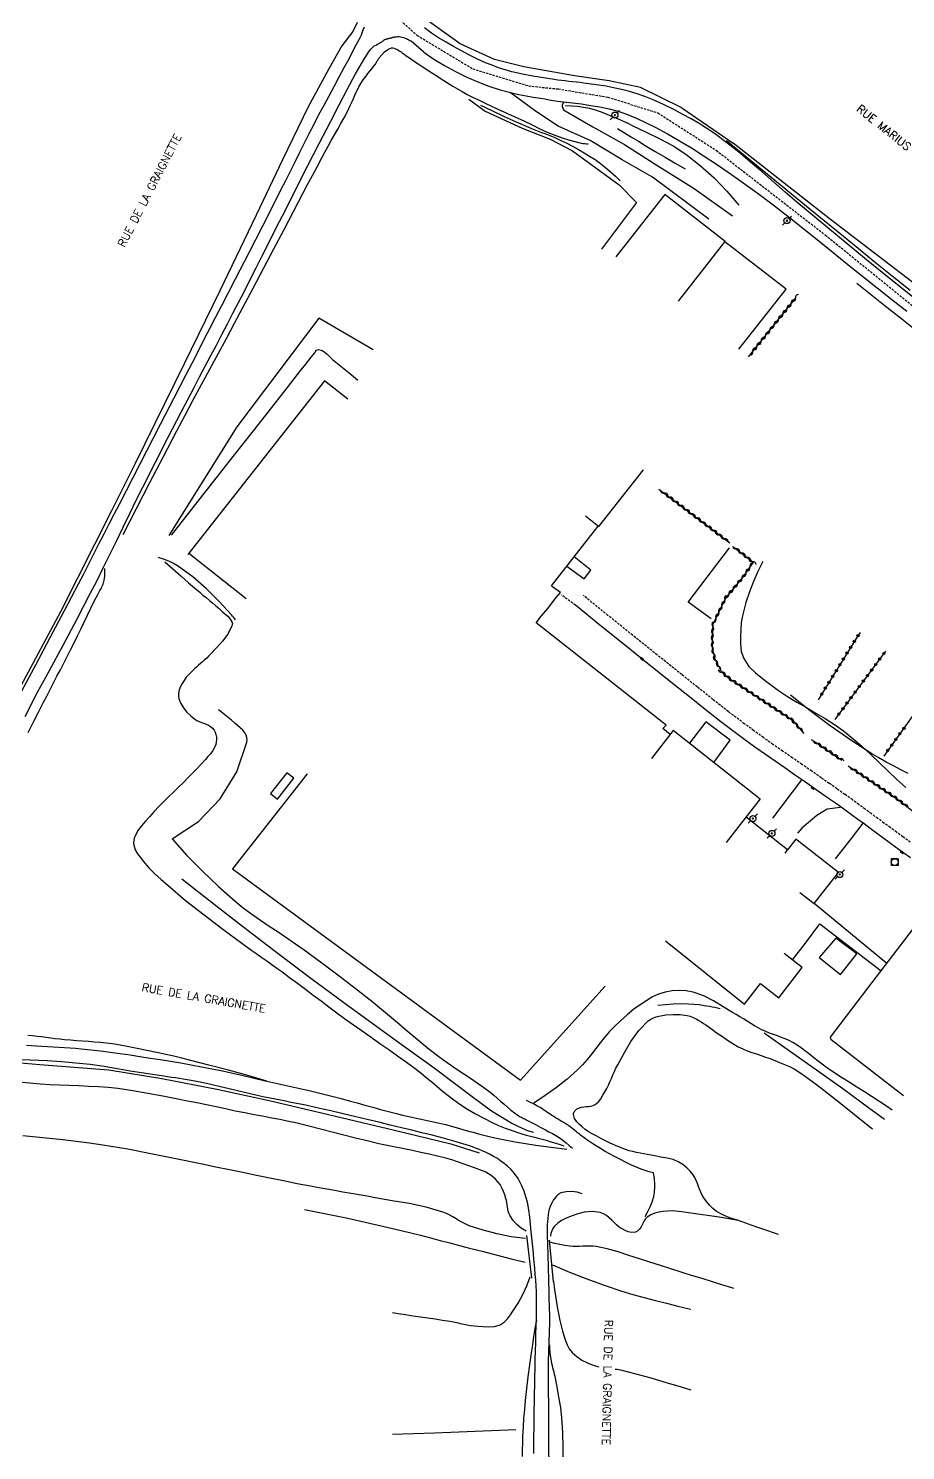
# Model space of a CAD drawing. Header units: millimetres. Extents: x 149000 to 150004, y 153000 to 154002.
# Drawn here: x 149239.7 to 149431.6, y 153263.7 to 153574.7 of the extents above; entities that cross this region are included whole.
import ezdxf

# ---------------------------------------------------------------- set-up
doc = ezdxf.new("R2010")
doc.units = ezdxf.units.MM
doc.linetypes.add('DASHED', pattern=[0.75, 0.5, -0.25])
doc.layers.get('0').update_dxf_attribs({"linetype": 'CONTINUOUS'})
for name, color, linetype in [('W0001', 6, 'DASHED'), ('W0006', 2, 'CONTINUOUS'), ('W0008', 7, 'CONTINUOUS'), ('W0017', 7, 'CONTINUOUS'), ('W0071', 7, 'CONTINUOUS'), ('W0101', 7, 'CONTINUOUS'), ('W0104', 1, 'CONTINUOUS'), ('W0112', 1, 'DASHED'), ('W0120', 7, 'CONTINUOUS'), ('W0211', 2, 'CONTINUOUS'), ('W0214', 2, 'CONTINUOUS'), ('W0300', 7, 'CONTINUOUS'), ('W0310', 3, 'CONTINUOUS'), ('W0323', 7, 'CONTINUOUS'), ('W0330', 7, 'CONTINUOUS'), ('W0401', 7, 'CONTINUOUS'), ('W0420', 7, 'CONTINUOUS'), ('W0473', 7, 'CONTINUOUS'), ('W0989', 7, 'CONTINUOUS')]:
    doc.layers.add(name, color=color, linetype=linetype)
doc.styles.get("Standard").update_dxf_attribs({"font": 'romans.shx', "width": 0.85})

# ---------------------------------------------------------------- blocks, each defined once
blk = doc.blocks.new('T473')
for p, q in [((-0.166667, 0.166667), (0.166667, -0.166667)), ((-0.166667, -0.166667), (0.166667, 0.166667)), ((0.500001, 0.500001), (1.000002, 1.000002)), ((-1.000002, -1.000002), (-0.500001, -0.500001))]:
    blk.add_line(p, q)
blk.add_ellipse((0, 0), major_axis=(0.471405, 0.471405), ratio=1, start_param=5.4977871438, end_param=11.780972451)
blk = doc.blocks.new('T401')
for p, q in [((-0.3, 0.3), (0, 0.3)), ((-0.3, -0.25), (-0.3, 0.3)), ((-0.3, 0.15), (0, 0.15)), ((-0.3, 0), (0, 0)), ((0, 0.3), (0, -0.25)), ((-0.3, -0.15), (0, -0.15)), ((-0.3, -0.25), (-0.3, -0.3)), ((-0.3, -0.3), (0, -0.3)), ((0, -0.3), (0, -0.25))]:
    blk.add_line(p, q)
blk = doc.blocks.new('T420')
for p, q in [((0.75, 0.75), (-0.75, 0.75)), ((-0.75, 0.75), (-0.75, -0.75)), ((0.75, 0.75), (0.75, -0.75)), ((0.75, -0.75), (-0.75, -0.75))]:
    blk.add_line(p, q)
blk.add_ellipse((0, 0), major_axis=(-0.53, 0.53), ratio=1, start_param=3.926991, end_param=10.210176)
blk = doc.blocks.new('t310o')
at = {"color": 0, "linetype": 'Continuous'}
for centre, start, end in [((-0.5, 0.38), 216.8699, 323.1304), ((0.5, -0.37), 36.8699, 143.1303)]:
    blk.add_arc(centre, 0.625, start, end, dxfattribs=at)
blk = doc.blocks.new('t323o')
at = {"color": 0, "linetype": 'Continuous'}
for radius in [0.25, 0.15]:
    blk.add_circle((0, 0), radius, dxfattribs=at)

msp = doc.modelspace()

# ---------------------------------------------------------------- linework, layer by layer
at = {"layer": 'W0001'}
for points in [[(149316.12, 153580.92), (149324.74, 153573.18), (149336.9, 153565.87), (149349.11, 153562.12), (149355.61, 153561.47), (149366.43, 153559.68), (149377.38, 153556.23), (149390.15, 153548.05), (149414, 153529.54), (149437.98, 153510.11)], [(149432.61, 153396.73), (149430.98, 153397.9), (149429.6, 153398.9), (149428.22, 153399.91), (149426.85, 153400.92), (149425.48, 153401.94), (149424.11, 153402.95), (149422.73, 153403.97), (149421.35, 153404.98), (149419.97, 153405.98), (149418.27, 153407.19), (149416.56, 153408.4), (149414.85, 153409.6), (149413.13, 153410.8), (149411.03, 153412.28), (149408.91, 153413.74), (149406.79, 153415.2), (149404.68, 153416.67), (149402.56, 153418.13), (149400.46, 153419.62), (149398.37, 153421.12), (149396.29, 153422.64), (149392.83, 153425.27), (149389.41, 153427.96), (149386.01, 153430.68), (149382.62, 153433.39), (149377.22, 153437.69), (149371.84, 153442.01), (149366.47, 153446.34), (149361.12, 153450.69)]]:
    msp.add_lwpolyline(points, dxfattribs=at)
at = {"layer": 'W0006'}
msp.add_lwpolyline([(149389.08, 153445.56), (149383.99, 153449.23), (149393.04, 153461.08)], dxfattribs=at)
at = {"layer": 'W0008'}
for points in [[(149435.88, 153513.8), (149429.45, 153518.94), (149423.06, 153524.13), (149416.69, 153529.35), (149410.33, 153534.58), (149407.77, 153536.73), (149405.24, 153538.91), (149402.72, 153541.11), (149400.2, 153543.31), (149397.66, 153545.49), (149395.09, 153547.62), (149392.46, 153549.7), (149389.77, 153551.7), (149388.1, 153552.84), (149386.39, 153553.91), (149384.64, 153554.93), (149382.88, 153555.9), (149380.85, 153556.97), (149378.79, 153557.99), (149376.7, 153558.94), (149374.57, 153559.79), (149372.89, 153560.38), (149371.18, 153560.89), (149369.45, 153561.34), (149367.71, 153561.74), (149366.09, 153562.05), (149364.45, 153562.3), (149362.81, 153562.53), (149361.17, 153562.74), (149360.37, 153562.85), (149359.56, 153562.94), (149358.75, 153563.03), (149357.94, 153563.12), (149357.13, 153563.21), (149356.33, 153563.3), (149355.52, 153563.4), (149354.72, 153563.52), (149352.39, 153563.87), (149350.07, 153564.24), (149347.75, 153564.68), (149345.46, 153565.22), (149344, 153565.64), (149342.55, 153566.11), (149341.12, 153566.64), (149339.71, 153567.21), (149337.92, 153568.01), (149336.16, 153568.87), (149334.43, 153569.78), (149332.72, 153570.72), (149331.07, 153571.67), (149329.44, 153572.64), (149327.85, 153573.68), (149326.31, 153574.8)], [(149326.17, 153569.53), (149323.4, 153571.95)], [(149326.17, 153569.53), (149328.42, 153567.99), (149330.74, 153566.57), (149333.13, 153565.26), (149335.57, 153564.06), (149337.98, 153563.03), (149340.43, 153562.11), (149342.92, 153561.31), (149345.44, 153560.59), (149346.99, 153560.23), (149348.56, 153559.95), (149350.14, 153559.7), (149351.71, 153559.45), (149352.65, 153559.28), (149353.58, 153559.12), (149354.52, 153558.97), (149355.46, 153558.83), (149356.11, 153558.74), (149356.76, 153558.66), (149357.41, 153558.59), (149358.06, 153558.52), (149358.72, 153558.45), (149359.37, 153558.37), (149360.02, 153558.29), (149360.67, 153558.19), (149362.68, 153557.87), (149364.7, 153557.53), (149366.7, 153557.11), (149368.68, 153556.58), (149370.78, 153555.85), (149372.83, 153555.01), (149374.84, 153554.08), (149376.83, 153553.1), (149379.51, 153551.67), (149382.13, 153550.15), (149384.72, 153548.56), (149387.28, 153546.93), (149390.42, 153544.87), (149393.53, 153542.75), (149396.59, 153540.57), (149399.63, 153538.36), (149402.9, 153535.89), (149406.15, 153533.37), (149409.37, 153530.83), (149412.57, 153528.26), (149415.75, 153525.68), (149418.94, 153523.1), (149422.14, 153520.53), (149425.35, 153517.98), (149428.59, 153515.43), (149431.84, 153512.9)], [(149432.63, 153393.33), (149430.99, 153394.49), (149429.36, 153395.65), (149427.98, 153396.66), (149426.61, 153397.67), (149425.23, 153398.68), (149423.86, 153399.7), (149422.49, 153400.71), (149421.12, 153401.72), (149419.74, 153402.73), (149418.36, 153403.73), (149416.66, 153404.94), (149414.96, 153406.15), (149413.25, 153407.34), (149411.54, 153408.54), (149409.43, 153410.02), (149407.3, 153411.49), (149405.18, 153412.96), (149403.05, 153414.43), (149400.93, 153415.9), (149398.82, 153417.39), (149396.72, 153418.89), (149394.64, 153420.42), (149391.16, 153423.07), (149387.72, 153425.77), (149384.31, 153428.5), (149380.89, 153431.23), (149375.5, 153435.54), (149370.11, 153439.86), (149364.73, 153444.19), (149359.37, 153448.55)]]:
    msp.add_lwpolyline(points, dxfattribs=at)
at = {"layer": 'W0017'}
for points in [[(149388.56, 153532.97), (149376.22, 153542.18), (149369.58, 153545.99), (149362.61, 153550.17), (149355.6, 153553.34), (149350.62, 153556.6), (149345.11, 153560.66)], [(149356.8, 153558.64), (149356.43, 153558.01), (149356.42, 153557.62), (149356.75, 153556.92), (149358, 153556.15), (149363.18, 153553.15), (149370.06, 153549.33), (149376.55, 153545.18), (149385.33, 153539.7), (149393.68, 153533.73)], [(149402.51, 153401.99), (149408.89, 153410.4)], [(149417.28, 153404.31), (149414.4, 153403.95), (149412.16, 153402.55), (149408.9, 153399.83), (149407.91, 153398.68)], [(149416.22, 153393.1), (149419.77, 153397.55), (149422.27, 153400.89)]]:
    msp.add_lwpolyline(points, dxfattribs=at)
at = {"layer": 'W0071'}
for points in [[(149313.12, 153575.01), (149312.89, 153574.3), (149312.46, 153573.24), (149311.96, 153572.22), (149311.43, 153571.22), (149310.9, 153570.22), (149309.83, 153568.15), (149308.73, 153566.08), (149307.63, 153564.02), (149306.51, 153561.96), (149305.4, 153559.91), (149304.29, 153557.85), (149303.19, 153555.79), (149302.1, 153553.72), (149301.05, 153551.67), (149300.01, 153549.61), (149298.98, 153547.55), (149297.96, 153545.49), (149296.94, 153543.42), (149295.91, 153541.36), (149294.88, 153539.3), (149293.85, 153537.24), (149290.89, 153531.44), (149287.91, 153525.64), (149284.93, 153519.85), (149281.94, 153514.06), (149280.64, 153511.54), (149279.34, 153509.01), (149278.03, 153506.49), (149276.73, 153503.96), (149275.42, 153501.44), (149274.12, 153498.91), (149272.82, 153496.39), (149271.51, 153493.86), (149268.51, 153488.05), (149265.52, 153482.23), (149262.52, 153476.42), (149259.53, 153470.6), (149258.41, 153468.42), (149257.3, 153466.25), (149256.19, 153464.07), (149255.07, 153461.89), (149253.96, 153459.71), (149252.84, 153457.54), (149251.72, 153455.36), (149250.59, 153453.19), (149247.52, 153447.32), (149244.42, 153441.46), (149241.31, 153435.61), (149238.17, 153429.77)], [(149241.25, 153428.71), (149244.31, 153434.27), (149247.33, 153439.85), (149250.31, 153445.46), (149253.23, 153451.09), (149254.71, 153453.99), (149256.16, 153456.9), (149257.59, 153459.82), (149259.01, 153462.74), (149260.43, 153465.66), (149261.86, 153468.59), (149263.29, 153471.5), (149264.74, 153474.41), (149267.51, 153479.87), (149270.31, 153485.31), (149273.13, 153490.75), (149275.95, 153496.19), (149277.16, 153498.51), (149278.37, 153500.82), (149279.59, 153503.14), (149280.81, 153505.45), (149282.02, 153507.77), (149283.24, 153510.09), (149284.45, 153512.41), (149285.65, 153514.73), (149286.94, 153517.26), (149288.23, 153519.79), (149289.52, 153522.32), (149290.79, 153524.86), (149292.07, 153527.39), (149293.35, 153529.93), (149294.63, 153532.46), (149295.92, 153534.99), (149298.38, 153539.86), (149300.85, 153544.72), (149303.33, 153549.57), (149305.85, 153554.41), (149307.63, 153557.87), (149309.4, 153561.34), (149311.25, 153564.78), (149313.25, 153568.13), (149313.68, 153568.82), (149314.12, 153569.5), (149314.62, 153570.16), (149315.19, 153570.75), (149315.36, 153570.88), (149315.55, 153570.98), (149315.74, 153571.07), (149315.93, 153571.17), (149316.03, 153571.22), (149316.14, 153571.28), (149316.24, 153571.34), (149316.34, 153571.39), (149316.45, 153571.45), (149316.55, 153571.5), (149316.65, 153571.56), (149316.75, 153571.62), (149316.89, 153571.71), (149317.02, 153571.8), (149317.15, 153571.89), (149317.28, 153571.99), (149317.42, 153572.09), (149317.55, 153572.18), (149317.69, 153572.26), (149317.84, 153572.33), (149317.96, 153572.38), (149318.09, 153572.42), (149318.22, 153572.46), (149318.35, 153572.49), (149318.48, 153572.51), (149318.61, 153572.54), (149318.74, 153572.57), (149318.86, 153572.6), (149318.98, 153572.63), (149319.1, 153572.66), (149319.21, 153572.7), (149319.33, 153572.74), (149319.44, 153572.77), (149319.56, 153572.8), (149319.68, 153572.83), (149319.8, 153572.85), (149320.12, 153572.89), (149320.45, 153572.91), (149320.77, 153572.91), (149321.1, 153572.88), (149321.43, 153572.81), (149321.76, 153572.72), (149322.08, 153572.61), (149322.39, 153572.48), (149322.65, 153572.37), (149322.91, 153572.24), (149323.16, 153572.1), (149323.4, 153571.95)], [(149241.25, 153428.71), (149238.89, 153424.15)], [(149271.18, 153397.43), (149274.39, 153393.83), (149277.76, 153390.36), (149281.26, 153387.03), (149284.9, 153383.85), (149286.71, 153382.4), (149288.57, 153381.02), (149290.47, 153379.68), (149292.39, 153378.39), (149294.32, 153377.11), (149296.24, 153375.83), (149298.16, 153374.53), (149300.04, 153373.18), (149303.86, 153370.35), (149307.67, 153367.48), (149311.44, 153364.58), (149315.18, 153361.64), (149316.95, 153360.22), (149318.69, 153358.77), (149320.41, 153357.31), (149322.14, 153355.84), (149323.86, 153354.37), (149325.6, 153352.92), (149327.36, 153351.5), (149329.15, 153350.11), (149330.57, 153349.06), (149332.01, 153348.04), (149333.47, 153347.05), (149334.94, 153346.07), (149336.41, 153345.09), (149337.87, 153344.1), (149339.31, 153343.08), (149340.73, 153342.03), (149341.51, 153341.41), (149342.26, 153340.77), (149343, 153340.12), (149343.74, 153339.46), (149344.48, 153338.8), (149345.24, 153338.16), (149346.03, 153337.55), (149346.84, 153336.98), (149347.07, 153336.83), (149347.3, 153336.7), (149347.54, 153336.57), (149347.79, 153336.45), (149348.03, 153336.33), (149348.27, 153336.21), (149348.52, 153336.09), (149348.76, 153335.97), (149349.77, 153335.43), (149350.79, 153334.89), (149351.8, 153334.35), (149352.81, 153333.8), (149353.57, 153333.39), (149354.34, 153332.99), (149355.09, 153332.57), (149355.83, 153332.11), (149356.58, 153331.57), (149357.31, 153331.01), (149358.02, 153330.42), (149358.7, 153329.79)], [(149239.25, 153352.31), (149241.44, 153352.17), (149242.67, 153352.09), (149243.9, 153352.02), (149245.13, 153351.96), (149246.35, 153351.9), (149247.58, 153351.83), (149248.81, 153351.75), (149250.03, 153351.67), (149251.26, 153351.56), (149253.38, 153351.34), (149255.5, 153351.09), (149257.62, 153350.81), (149259.74, 153350.52), (149261.93, 153350.2), (149264.11, 153349.87), (149266.3, 153349.53), (149268.49, 153349.17), (149270.77, 153348.81), (149273.04, 153348.44), (149275.32, 153348.05), (149277.59, 153347.63), (149282.15, 153346.69), (149286.69, 153345.68), (149291.22, 153344.64), (149295.76, 153343.6), (149298.42, 153343), (149301.08, 153342.39), (149303.74, 153341.76), (149306.39, 153341.11), (149308.13, 153340.66), (149309.85, 153340.2), (149311.58, 153339.72), (149313.3, 153339.23), (149315.03, 153338.75), (149316.75, 153338.27), (149318.48, 153337.81), (149320.22, 153337.37), (149321.56, 153337.05), (149322.9, 153336.75), (149324.25, 153336.46), (149325.59, 153336.18), (149326.94, 153335.89), (149328.29, 153335.6), (149329.63, 153335.3), (149330.97, 153334.97), (149331.73, 153334.78), (149332.48, 153334.57), (149333.24, 153334.36), (149333.99, 153334.14), (149334.74, 153333.92), (149335.49, 153333.7), (149336.24, 153333.49), (149337, 153333.28), (149338.17, 153332.96), (149339.35, 153332.64), (149340.52, 153332.34), (149341.71, 153332.06), (149343.94, 153331.6), (149346.18, 153331.19), (149348.42, 153330.82), (149350.67, 153330.47), (149352.36, 153330.23), (149354.05, 153330), (149355.74, 153329.8), (149357.44, 153329.62)], [(149350.27, 153263.02), (149350.28, 153264.91), (149350.29, 153266.8), (149350.31, 153268.68), (149350.33, 153270.55), (149350.36, 153272.41), (149350.39, 153274.28), (149350.43, 153276.14), (149350.47, 153278.01), (149350.51, 153279.87), (149350.55, 153281.73), (149350.58, 153283.6), (149350.62, 153285.44), (149350.67, 153287.29), (149350.73, 153289.13), (149350.78, 153290.98), (149350.83, 153292.82), (149350.85, 153294.67), (149350.86, 153296.51), (149350.83, 153298.36), (149350.77, 153299.67), (149350.69, 153300.98), (149350.58, 153302.29), (149350.47, 153303.6), (149350.29, 153305.58), (149350.09, 153307.55), (149349.88, 153309.53), (149349.65, 153311.5), (149349.5, 153313.12), (149349.36, 153314.74), (149349.16, 153316.36), (149348.85, 153317.97), (149348.51, 153319.2), (149348.11, 153320.41), (149347.63, 153321.59), (149347.06, 153322.73), (149346.66, 153323.41), (149346.21, 153324.05), (149345.73, 153324.66), (149345.2, 153325.23), (149344.53, 153325.87), (149343.8, 153326.46), (149343.05, 153327), (149342.28, 153327.52), (149341.44, 153328.02), (149340.57, 153328.49), (149339.69, 153328.92), (149338.8, 153329.32), (149338.16, 153329.59), (149337.52, 153329.84), (149336.87, 153330.07), (149336.22, 153330.29), (149334.73, 153330.76), (149333.24, 153331.21), (149331.74, 153331.63), (149330.24, 153332.05), (149328.02, 153332.63), (149325.79, 153333.18), (149323.55, 153333.72), (149321.32, 153334.26), (149318.82, 153334.87), (149316.32, 153335.48), (149313.82, 153336.08), (149311.31, 153336.68), (149308.58, 153337.32), (149305.84, 153337.96), (149303.09, 153338.59), (149300.35, 153339.2), (149299.18, 153339.44), (149298.01, 153339.67), (149296.84, 153339.9), (149295.67, 153340.13), (149294.5, 153340.35), (149293.33, 153340.58), (149292.16, 153340.82), (149291, 153341.06), (149289.14, 153341.47), (149287.28, 153341.91), (149285.43, 153342.36), (149283.58, 153342.81), (149281.73, 153343.26), (149279.87, 153343.69), (149278.01, 153344.1), (149276.14, 153344.48), (149275.29, 153344.63), (149274.44, 153344.78), (149273.58, 153344.91), (149272.72, 153345.04), (149271.87, 153345.16), (149271.01, 153345.28), (149270.15, 153345.4), (149269.3, 153345.53), (149266.85, 153345.91), (149264.41, 153346.28), (149261.97, 153346.66), (149259.53, 153347.07), (149259.12, 153347.14), (149258.72, 153347.22), (149258.32, 153347.31), (149257.92, 153347.39), (149257.51, 153347.47), (149257.11, 153347.55), (149256.71, 153347.63), (149256.3, 153347.69), (149253.18, 153348.09), (149250.05, 153348.41), (149246.92, 153348.67), (149243.78, 153348.9), (149241.95, 153349.01), (149240.12, 153349.09), (149238.29, 153349.15)], [(149376.4, 153324.42), (149375.5, 153324.66), (149374.61, 153324.93), (149373.73, 153325.23), (149372.86, 153325.57), (149371.63, 153326.1), (149370.42, 153326.69), (149369.24, 153327.31), (149368.05, 153327.94), (149366.97, 153328.52), (149365.88, 153329.12), (149364.81, 153329.74), (149363.76, 153330.39), (149362.92, 153330.94), (149362.1, 153331.51), (149361.28, 153332.09), (149360.48, 153332.68), (149360.15, 153332.93), (149359.83, 153333.18), (149359.52, 153333.44), (149359.2, 153333.69), (149358.89, 153333.95), (149358.57, 153334.2), (149358.24, 153334.45), (149357.91, 153334.68), (149357.51, 153334.96), (149357.1, 153335.22), (149356.68, 153335.47), (149356.27, 153335.72), (149355.85, 153335.97), (149355.43, 153336.22), (149355.01, 153336.47), (149354.6, 153336.73), (149354.23, 153336.97), (149353.86, 153337.22), (149353.49, 153337.47), (149353.12, 153337.72), (149352.75, 153337.97), (149352.38, 153338.22), (149352, 153338.46), (149351.62, 153338.69), (149350.89, 153339.1), (149350.15, 153339.5), (149349.39, 153339.88), (149348.63, 153340.24)], [(149360.85, 153319.82), (149359.71, 153320.16), (149358.54, 153320.31), (149357.36, 153320.26), (149356.2, 153320.01), (149355.9, 153319.89), (149355.64, 153319.71), (149355.41, 153319.5), (149355.19, 153319.29), (149354.86, 153318.9), (149354.56, 153318.48), (149354.31, 153318.04), (149354.08, 153317.59), (149353.84, 153317.03), (149353.64, 153316.45), (149353.48, 153315.85), (149353.37, 153315.25), (149353.17, 153313.05), (149353.18, 153310.84), (149353.27, 153308.64), (149353.33, 153306.45), (149353.35, 153305.53), (149353.37, 153304.61), (149353.39, 153303.7), (149353.42, 153302.78), (149353.45, 153301.86), (149353.48, 153300.95), (149353.5, 153300.03), (149353.53, 153299.11), (149353.57, 153297.12), (149353.62, 153295.12), (149353.65, 153293.13), (149353.65, 153291.14), (149353.64, 153290.08), (149353.61, 153289.03), (149353.57, 153287.97), (149353.52, 153286.92), (149353.47, 153285.86), (149353.43, 153284.81), (149353.4, 153283.76), (149353.38, 153282.7), (149353.37, 153281.33), (149353.37, 153279.95), (149353.37, 153278.58), (149353.39, 153277.2), (149353.41, 153275.83), (149353.43, 153274.46), (149353.44, 153273.08), (149353.45, 153271.71), (149353.47, 153269.09), (149353.49, 153266.48), (149353.5, 153263.86), (149353.51, 153261.25)]]:
    msp.add_lwpolyline(points, dxfattribs=at)
at = {"layer": 'W0101'}
for points in [[(149423.31, 153364.79), (149433.3, 153377.87)], [(149431.15, 153341.27), (149415.26, 153353.53), (149415.16, 153354.11), (149423.31, 153364.79)]]:
    msp.add_lwpolyline(points, dxfattribs=at)
at = {"layer": 'W0104'}
for points in [[(149381.87, 153515.04), (149392.11, 153528.09), (149378.91, 153538.37), (149368.23, 153524.76)], [(149395.08, 153504.54), (149405.45, 153517.69), (149392.06, 153528.02), (149392.06, 153528.02)], [(149309.59, 153493.61), (149304.48, 153497.63), (149274.6, 153459.64)], [(149361.54, 153468.11), (149364.51, 153465.75), (149374.28, 153478.15)], [(149380.08, 153420.32), (149378.47, 153421.57), (149379.18, 153422.33), (149350.74, 153444.69), (149351.5, 153445.64), (149351.51, 153445.72), (149353.34, 153447.82), (149355.12, 153450.25), (149356.11, 153451.31), (149354.36, 153452.6), (149354.33, 153452.61), (149354.09, 153452.8), (149362.76, 153463.79), (149364.34, 153465.88)], [(149364.51, 153465.75), (149364.51, 153465.75)], [(149287.3, 153449.92), (149274.8, 153459.86)], [(149357.5, 153457.12), (149361.29, 153454.36), (149362.73, 153456.24), (149359.1, 153459.15)], [(149389.64, 153414.16), (149393.23, 153419.02), (149387.87, 153423.07), (149384.28, 153418.4)], [(149399.74, 153406.17), (149380.76, 153421.19), (149376, 153415.07)], [(149300.65, 153411.65), (149284.36, 153390.87), (149347.32, 153344.7)], [(149399.77, 153406.22), (149392.32, 153396.69)], [(149405.21, 153394.3), (149405.78, 153395.03), (149396.7, 153402.24)], [(149408.47, 153385.75), (149411.61, 153383.29), (149416.9, 153390.08), (149407.56, 153397.37), (149405.78, 153395.03)], [(149427.45, 153370.2), (149411.61, 153383.29)], [(149409.66, 153374.68), (149412.85, 153378.89), (149426.22, 153368.6)], [(149379.05, 153375.14), (149396.33, 153361.34), (149399.83, 153365.82)], [(149418.01, 153368.62), (149420.89, 153372.3), (149416.33, 153375.77), (149413.2, 153372.11)], [(149399.83, 153365.82), (149403.83, 153362.69), (149408.97, 153369.32), (149404.98, 153372.42)], [(149406.85, 153370.97), (149409.66, 153374.68)], [(149413.2, 153372.11), (149412.68, 153371.5)], [(149412.68, 153371.5), (149417.35, 153367.77), (149418.01, 153368.62)], [(149347.32, 153344.7), (149365.85, 153365.27)]]:
    msp.add_lwpolyline(points, dxfattribs=at)
msp.add_lwpolyline([(149294.21, 153406.16), (149297.77, 153410.71), (149296.21, 153411.92), (149292.66, 153407.37)], close=True, dxfattribs=at)
at = {"layer": 'W0112'}
msp.add_lwpolyline([(149359.37, 153448.55), (149356.97, 153450.29), (149356.37, 153450.82)], dxfattribs=at)
at = {"layer": 'W0120'}
for points in [[(149348.66, 153310.7), (149349.78, 153301.35)], [(149354.54, 153300.59), (149353.7, 153309.71)]]:
    msp.add_lwpolyline(points, dxfattribs=at)
at = {"layer": 'W0211'}
for points in [[(149311.62, 153575.97), (149310.7, 153574.05), (149308.25, 153570.92), (149305.43, 153565.9), (149300.79, 153557.43), (149295.29, 153545.97), (149289.49, 153533.88), (149281.6, 153517.32), (149273.8, 153501.35), (149263.07, 153479.52), (149257.86, 153469.2)], [(149260.4, 153464.06), (149263.32, 153469.74), (149266.26, 153475.41), (149269.22, 153481.07), (149272.19, 153486.72), (149273.97, 153490.1), (149275.77, 153493.47), (149277.57, 153496.83), (149279.38, 153500.19), (149281.19, 153503.56), (149283, 153506.92), (149284.8, 153510.28), (149286.6, 153513.65), (149288.87, 153517.92), (149291.14, 153522.19), (149293.41, 153526.47), (149295.67, 153530.74), (149296.7, 153532.7), (149297.72, 153534.66), (149298.74, 153536.63), (149299.76, 153538.59), (149300.78, 153540.55), (149301.81, 153542.51), (149302.84, 153544.47), (149303.89, 153546.42), (149304.57, 153547.67), (149305.26, 153548.92), (149305.96, 153550.16), (149306.67, 153551.4), (149307.37, 153552.64), (149308.06, 153553.88), (149308.74, 153555.14), (149309.41, 153556.4), (149309.79, 153557.18), (149310.16, 153557.97), (149310.51, 153558.76), (149310.86, 153559.56), (149311.21, 153560.35), (149311.58, 153561.14), (149311.98, 153561.91), (149312.42, 153562.67), (149312.78, 153563.23), (149313.16, 153563.77), (149313.57, 153564.3), (149313.98, 153564.82), (149314.4, 153565.34), (149314.81, 153565.85), (149315.21, 153566.38), (149315.6, 153566.92), (149315.71, 153567.09), (149315.81, 153567.26), (149315.9, 153567.44), (149316, 153567.61), (149316.1, 153567.79), (149316.2, 153567.96), (149316.32, 153568.13), (149316.44, 153568.28), (149316.98, 153568.92), (149317.57, 153569.57), (149318.29, 153570.13), (149319.14, 153570.47), (149319.45, 153570.47), (149319.74, 153570.39), (149320.01, 153570.27), (149320.26, 153570.14), (149320.51, 153570.02), (149320.75, 153569.87), (149320.98, 153569.72), (149321.21, 153569.55), (149321.44, 153569.38), (149321.66, 153569.21), (149321.88, 153569.05), (149322.11, 153568.89), (149323.25, 153568.12), (149324.39, 153567.35), (149325.53, 153566.58), (149326.68, 153565.83), (149328.64, 153564.56), (149330.59, 153563.3), (149332.56, 153562.07), (149334.57, 153560.89), (149335.7, 153560.28), (149336.85, 153559.69), (149338.01, 153559.13), (149339.16, 153558.57), (149341.41, 153557.5), (149343.67, 153556.47), (149345.93, 153555.44), (149348.2, 153554.4), (149349.89, 153553.6), (149351.59, 153552.77), (149353.3, 153551.98), (149355.04, 153551.27), (149356.42, 153550.78), (149357.81, 153550.33), (149359.21, 153549.94), (149360.64, 153549.62), (149361.01, 153549.56), (149361.38, 153549.52), (149361.75, 153549.49), (149362.13, 153549.48)], [(149357.19, 153557.83), (149358.51, 153557.8), (149359.82, 153557.69), (149361.12, 153557.51), (149362.41, 153557.25), (149363.69, 153556.9), (149364.95, 153556.46), (149366.19, 153555.96), (149367.41, 153555.46), (149368.55, 153554.99), (149369.67, 153554.49), (149370.79, 153553.96), (149371.9, 153553.43), (149374.85, 153552.01), (149377.81, 153550.59), (149380.72, 153549.04), (149383.49, 153547.24), (149386.67, 153544.75), (149389.67, 153542.04), (149392.48, 153539.14), (149395.07, 153536.04)], [(149392.43, 153550.19), (149398.5, 153545.18), (149404.59, 153540.18), (149410.69, 153535.19), (149416.79, 153530.22), (149420.73, 153527.02), (149424.66, 153523.82), (149428.61, 153520.63), (149432.59, 153517.49)], [(149420.9, 153519.01), (149424.17, 153516.38), (149427.45, 153513.76), (149430.75, 153511.16), (149434.06, 153508.58), (149436.17, 153506.94), (149438.29, 153505.3), (149440.43, 153503.69), (149442.58, 153502.11), (149444.37, 153500.84), (149446.16, 153499.6), (149447.98, 153498.39), (149449.81, 153497.19)], [(149270.98, 153463.91), (149277.33, 153471.97), (149283.68, 153480.04), (149290.02, 153488.1), (149296.36, 153496.17), (149297.11, 153497.12), (149297.85, 153498.08), (149298.58, 153499.03), (149299.32, 153499.99), (149300.07, 153500.94), (149300.81, 153501.89), (149301.57, 153502.84), (149302.33, 153503.77), (149302.44, 153503.94), (149302.56, 153504.14), (149302.71, 153504.32), (149302.9, 153504.44), (149303.19, 153504.48), (149303.48, 153504.44), (149303.74, 153504.34), (149303.98, 153504.23), (149304.35, 153504.02), (149304.7, 153503.77), (149305.03, 153503.49), (149305.33, 153503.19), (149305.63, 153502.89), (149305.92, 153502.59), (149306.23, 153502.3), (149306.55, 153502.02), (149309.85, 153499.36), (149311.73, 153497.81)], [(149239.66, 153420.71), (149240.76, 153422.88), (149241.86, 153425.05), (149242.96, 153427.22), (149243.7, 153428.67), (149244.45, 153430.12), (149245.2, 153431.57), (149245.95, 153433.02), (149246.7, 153434.46), (149247.45, 153435.91), (149248.19, 153437.36), (149248.93, 153438.82), (149249.68, 153440.33), (149250.42, 153441.84), (149251.16, 153443.35), (149251.89, 153444.87), (149252.63, 153446.38), (149253.36, 153447.9), (149254.11, 153449.41), (149254.86, 153450.91), (149255.01, 153451.2), (149255.17, 153451.47), (149255.33, 153451.75), (149255.5, 153452.02), (149255.66, 153452.3), (149255.8, 153452.59), (149255.93, 153452.88), (149256.04, 153453.19), (149256.25, 153454.01), (149256.39, 153454.86), (149256.45, 153455.71), (149256.44, 153456.56)], [(149269.55, 153458.02), (149271.28, 153456.5), (149273.01, 153454.99), (149274.75, 153453.48), (149276.48, 153451.98), (149277.18, 153451.38), (149277.89, 153450.79), (149278.6, 153450.21), (149279.31, 153449.62), (149280.02, 153449.03), (149280.71, 153448.43), (149281.4, 153447.82), (149282.07, 153447.19), (149282.66, 153446.67), (149283.29, 153446.15), (149283.87, 153445.54), (149284.27, 153444.8), (149284.31, 153444.6), (149284.3, 153444.4), (149284.26, 153444.21), (149284.2, 153444.02), (149283.31, 153442.26), (149282.14, 153440.68), (149280.84, 153439.23), (149279.54, 153437.83), (149279.13, 153437.4), (149278.7, 153436.99), (149278.25, 153436.59), (149277.8, 153436.2), (149277.34, 153435.82), (149276.89, 153435.43), (149276.45, 153435.03), (149276.02, 153434.62), (149275.42, 153434.03), (149274.82, 153433.43), (149274.24, 153432.8), (149273.74, 153432.11), (149273.34, 153431.46), (149272.98, 153430.77), (149272.7, 153430.03), (149272.55, 153429.26), (149272.54, 153428.69), (149272.63, 153428.14), (149272.79, 153427.6), (149273.01, 153427.09), (149273.62, 153426.08), (149274.37, 153425.17), (149275.22, 153424.36), (149276.12, 153423.62), (149276.57, 153423.32), (149277.06, 153423.1), (149277.56, 153422.92), (149278.06, 153422.75), (149278.56, 153422.56), (149279.06, 153422.34), (149279.54, 153422.06), (149279.95, 153421.7), (149280.3, 153421.26), (149280.55, 153420.77), (149280.73, 153420.25), (149280.83, 153419.71), (149280.86, 153419.16), (149280.8, 153418.61), (149280.67, 153418.08), (149280.48, 153417.56), (149280.07, 153416.79), (149279.55, 153416.09), (149278.98, 153415.44), (149278.41, 153414.8), (149277.51, 153413.78), (149276.56, 153412.8), (149275.6, 153411.83), (149274.65, 153410.85), (149273.6, 153409.79), (149272.52, 153408.73), (149271.45, 153407.69), (149270.37, 153406.65), (149269.29, 153405.6), (149268.24, 153404.53), (149267.21, 153403.43), (149266.21, 153402.31), (149265.34, 153401.33), (149264.47, 153400.33), (149263.67, 153399.26), (149263.04, 153398.08), (149262.87, 153397.61), (149262.74, 153397.12), (149262.68, 153396.61), (149262.73, 153396.09), (149263.05, 153395.09), (149263.58, 153394.18), (149264.2, 153393.35), (149264.83, 153392.57), (149266.06, 153391.14), (149267.38, 153389.82), (149268.77, 153388.56), (149270.17, 153387.33), (149274.1, 153384.01), (149278.15, 153380.83), (149282.26, 153377.73), (149286.38, 153374.66), (149287.46, 153373.86), (149288.55, 153373.08), (149289.64, 153372.3), (149290.74, 153371.53), (149291.84, 153370.76), (149292.93, 153369.99), (149294.03, 153369.21), (149295.11, 153368.42), (149296.84, 153367.15), (149298.56, 153365.87), (149300.28, 153364.59), (149302, 153363.3), (149303.71, 153362.01), (149305.43, 153360.72), (149307.15, 153359.44), (149308.88, 153358.18), (149310.8, 153356.8), (149312.73, 153355.44), (149314.66, 153354.09), (149316.6, 153352.74), (149318.54, 153351.39), (149320.47, 153350.03), (149322.38, 153348.65), (149324.28, 153347.24), (149325.51, 153346.29), (149326.72, 153345.3), (149327.92, 153344.3), (149329.11, 153343.29), (149330.31, 153342.29), (149331.52, 153341.31), (149332.76, 153340.37), (149334.04, 153339.47), (149335.75, 153338.36), (149337.51, 153337.32), (149339.3, 153336.35), (149341.12, 153335.44), (149342.56, 153334.79), (149344.02, 153334.2), (149345.49, 153333.66), (149346.98, 153333.15), (149347.82, 153332.88), (149348.67, 153332.64), (149349.52, 153332.41), (149350.37, 153332.19), (149351.23, 153331.98), (149352.08, 153331.76), (149352.93, 153331.54), (149353.78, 153331.3), (149354.54, 153331.07), (149355.3, 153330.83), (149356.05, 153330.59), (149356.8, 153330.33)], [(149400.38, 153458.13), (149399.27, 153455.96), (149398.28, 153453.74), (149397.4, 153451.47), (149396.64, 153449.15), (149396.23, 153447.71), (149395.88, 153446.25), (149395.63, 153444.77), (149395.5, 153443.28), (149395.44, 153441.69), (149395.44, 153440.07), (149395.64, 153438.44), (149396.18, 153436.87), (149397.29, 153435.18), (149398.73, 153433.75), (149400.29, 153432.53), (149401.82, 153431.36), (149403.75, 153429.93), (149405.75, 153428.61), (149407.79, 153427.36), (149409.87, 153426.17), (149411.94, 153424.98), (149414, 153423.76), (149416.02, 153422.46), (149417.96, 153421.07), (149420.02, 153419.43), (149422.01, 153417.7), (149423.94, 153415.91), (149425.84, 153414.09), (149427.73, 153412.26), (149429.64, 153410.46), (149431.61, 153408.72)], [(149403.8, 153310.9), (149402.92, 153311.2), (149401.2, 153311.78), (149399.49, 153312.37), (149397.78, 153312.97), (149396.08, 153313.6), (149394.6, 153314.12), (149393.09, 153314.61), (149391.59, 153315.2), (149390.2, 153315.99), (149389.39, 153316.62), (149388.67, 153317.34), (149388.01, 153318.13), (149387.42, 153318.95), (149387.07, 153319.55), (149386.78, 153320.17), (149386.53, 153320.82), (149386.3, 153321.46), (149386.06, 153322.11), (149385.8, 153322.75), (149385.49, 153323.37), (149385.12, 153323.95), (149384.45, 153324.78), (149383.71, 153325.54), (149382.88, 153326.21), (149381.98, 153326.78), (149380.72, 153327.3), (149379.39, 153327.62), (149378.05, 153327.85), (149376.74, 153328.11), (149375.94, 153328.29), (149375.14, 153328.44), (149374.33, 153328.59), (149373.52, 153328.73), (149372.71, 153328.89), (149371.91, 153329.06), (149371.11, 153329.26), (149370.32, 153329.51), (149368.63, 153330.15), (149366.97, 153330.89), (149365.36, 153331.71), (149363.77, 153332.57), (149363.01, 153332.98), (149362.25, 153333.41), (149361.52, 153333.89), (149360.84, 153334.45), (149360.26, 153334.97), (149359.64, 153335.56), (149359.13, 153336.31), (149358.93, 153337.2), (149358.95, 153337.4), (149359, 153337.59), (149359.09, 153337.77), (149359.2, 153337.93), (149359.32, 153338.07), (149359.46, 153338.2), (149359.6, 153338.32), (149359.76, 153338.42), (149360.22, 153338.67), (149360.72, 153338.81), (149361.23, 153338.87), (149361.73, 153338.91), (149362.23, 153338.94), (149362.73, 153339), (149363.24, 153339.13), (149363.7, 153339.35), (149364.38, 153339.93), (149364.93, 153340.63), (149365.38, 153341.38), (149365.81, 153342.11), (149366.21, 153342.83), (149366.58, 153343.57), (149366.91, 153344.32), (149367.23, 153345.08), (149367.55, 153345.84), (149367.88, 153346.6), (149368.23, 153347.34), (149368.62, 153348.06), (149370.03, 153350.57), (149371.5, 153353.11), (149373.2, 153355.53), (149375.29, 153357.64), (149375.82, 153358.01), (149376.4, 153358.3), (149377.01, 153358.52), (149377.63, 153358.68), (149378.42, 153358.82)], [(149378.42, 153358.82), (149379.16, 153358.95), (149380.71, 153359.08), (149382.26, 153359.05), (149383.81, 153358.84), (149384.48, 153358.66), (149385.13, 153358.39), (149385.75, 153358.07), (149386.36, 153357.74), (149386.89, 153357.43), (149387.4, 153357.1), (149387.91, 153356.76), (149388.4, 153356.4), (149388.9, 153356.04), (149389.39, 153355.68), (149389.88, 153355.33), (149390.39, 153354.98), (149391.51, 153354.21), (149392.63, 153353.42), (149393.78, 153352.67), (149394.98, 153351.99), (149395.94, 153351.54), (149396.93, 153351.13), (149397.93, 153350.76), (149398.94, 153350.41), (149399.95, 153350.08), (149400.96, 153349.74), (149401.96, 153349.39), (149402.95, 153349), (149404.02, 153348.57), (149405.09, 153348.14), (149406.15, 153347.67), (149407.18, 153347.13), (149408.87, 153346.08), (149410.5, 153344.92), (149412.08, 153343.71), (149413.66, 153342.51), (149417.06, 153339.88), (149420.43, 153337.2), (149423.77, 153334.5), (149424.37, 153334.01)], [(149291.89, 153344.44), (149287.67, 153345.67), (149283.44, 153346.86), (149279.2, 153348), (149274.95, 153349.09), (149273.23, 153349.51), (149271.51, 153349.92), (149269.79, 153350.3), (149268.06, 153350.67), (149265.58, 153351.2), (149263.1, 153351.72), (149260.61, 153352.2), (149258.1, 153352.6), (149256.79, 153352.76), (149255.48, 153352.9), (149254.16, 153353.01), (149252.84, 153353.11), (149251.52, 153353.2), (149250.21, 153353.3), (149248.89, 153353.41), (149247.58, 153353.53), (149246.58, 153353.64), (149245.58, 153353.76), (149244.58, 153353.88), (149243.59, 153354.01), (149242.59, 153354.13), (149241.59, 153354.25), (149240.59, 153354.36), (149239.59, 153354.46)], [(149348.57, 153311.65), (149347.49, 153312.32), (149346.52, 153313.13), (149345.68, 153314.08), (149344.98, 153315.14), (149344.78, 153315.58), (149344.64, 153316.03), (149344.54, 153316.5), (149344.47, 153316.97), (149344.42, 153317.43), (149344.36, 153317.9), (149344.28, 153318.36), (149344.16, 153318.81), (149343.9, 153319.59), (149343.62, 153320.37), (149343.28, 153321.12), (149342.86, 153321.84), (149342.4, 153322.45), (149341.89, 153323.02), (149341.32, 153323.53), (149340.71, 153323.98), (149339.61, 153324.61), (149338.44, 153325.1), (149337.25, 153325.52), (149336.07, 153325.94), (149334.83, 153326.4), (149333.57, 153326.84), (149332.31, 153327.24), (149331.04, 153327.61), (149329.22, 153328.08), (149327.38, 153328.51), (149325.55, 153328.9), (149323.7, 153329.27), (149321.86, 153329.64), (149320.02, 153330), (149318.18, 153330.38), (149316.34, 153330.79), (149313.78, 153331.4), (149311.23, 153332.03), (149308.69, 153332.68), (149306.14, 153333.34), (149303.6, 153334), (149301.05, 153334.63), (149298.49, 153335.25), (149295.93, 153335.82), (149295.08, 153336), (149294.23, 153336.17), (149293.38, 153336.32), (149292.52, 153336.48), (149291.67, 153336.63), (149290.82, 153336.78), (149289.96, 153336.93), (149289.11, 153337.1), (149287.02, 153337.51), (149284.93, 153337.94), (149282.84, 153338.38), (149280.75, 153338.82), (149278.66, 153339.26), (149276.57, 153339.7), (149274.47, 153340.12), (149272.38, 153340.53), (149269.11, 153341.16), (149265.83, 153341.8), (149262.55, 153342.38), (149259.24, 153342.84), (149257.13, 153343.05), (149255.01, 153343.22), (149252.88, 153343.33), (149250.76, 153343.42), (149248.63, 153343.5), (149246.51, 153343.59), (149244.39, 153343.7), (149242.27, 153343.84), (149239.99, 153344.03), (149237.71, 153344.24)], [(149394.96, 153314.01), (149392.89, 153314.39), (149390.81, 153314.74), (149388.72, 153315.05), (149386.63, 153315.32), (149384.62, 153315.6), (149382.6, 153315.9), (149380.54, 153316.08), (149378.48, 153315.97), (149377.58, 153315.81), (149376.69, 153315.57), (149375.84, 153315.21), (149375.05, 153314.73), (149374.67, 153314.37), (149374.39, 153313.94), (149374.16, 153313.48), (149373.95, 153313.04), (149373.7, 153312.58), (149373.4, 153312.13), (149373, 153311.74), (149372.51, 153311.47), (149371.7, 153311.36), (149370.91, 153311.53), (149370.2, 153311.84), (149369.56, 153312.16), (149368.91, 153312.54), (149368.33, 153313.01), (149367.81, 153313.53), (149367.3, 153314.06), (149366.76, 153314.58), (149366.17, 153315.07), (149365.52, 153315.48), (149364.79, 153315.76), (149363.04, 153315.97), (149361.3, 153315.79), (149359.64, 153315.35), (149358.05, 153314.8), (149357.16, 153314.43), (149356.3, 153313.98), (149355.5, 153313.41), (149354.8, 153312.72), (149354.45, 153312.23), (149354.18, 153311.7), (149354, 153311.13), (149353.9, 153310.55)], [(149319.33, 153293.88), (149320.59, 153293.67), (149322.21, 153293.41), (149323.82, 153293.17), (149325.44, 153292.93), (149327.06, 153292.7), (149328.68, 153292.46), (149330.3, 153292.21), (149331.92, 153291.95), (149332.68, 153291.82), (149333.43, 153291.66), (149334.18, 153291.5), (149334.93, 153291.33), (149335.69, 153291.18), (149336.45, 153291.04), (149337.22, 153290.94), (149337.99, 153290.87), (149339.18, 153290.78), (149340.4, 153290.71), (149341.66, 153290.79), (149342.86, 153291.17), (149343.76, 153291.75), (149344.5, 153292.52), (149345.12, 153293.36), (149345.69, 153294.2), (149346.82, 153295.95), (149347.83, 153297.79), (149348.71, 153299.69), (149349.45, 153301.64)], [(149354.58, 153300.7), (149354.81, 153298.84), (149355.08, 153296.98), (149355.39, 153295.13), (149355.74, 153293.29), (149355.97, 153292.12), (149356.22, 153290.95), (149356.5, 153289.78), (149356.87, 153288.64), (149357.2, 153287.74), (149357.56, 153286.83), (149358.01, 153285.94), (149358.61, 153285.15), (149359.63, 153284.22), (149360.78, 153283.48), (149362.01, 153282.87), (149363.26, 153282.36), (149363.98, 153282.13), (149364.5, 153282.01)], [(149350.83, 153292.17), (149350.51, 153290.38), (149350.21, 153288.6), (149349.93, 153286.81), (149349.67, 153285.02), (149349.31, 153282.43), (149348.97, 153279.83), (149348.66, 153277.24), (149348.39, 153274.63), (149348.2, 153272.68), (149348.03, 153270.73), (149347.9, 153268.77), (149347.8, 153266.81), (149347.71, 153262.36)], [(149356.7, 153261.09), (149356.71, 153264.35), (149356.63, 153267.6), (149356.41, 153270.85), (149356.13, 153273.12), (149355.76, 153275.37), (149355.33, 153277.61), (149354.89, 153279.85), (149354.78, 153280.33), (149354.67, 153280.81), (149354.55, 153281.29), (149354.43, 153281.76), (149354.31, 153282.24), (149354.2, 153282.72), (149354.1, 153283.2), (149354.02, 153283.69), (149353.91, 153284.46), (149353.83, 153285.23), (149353.77, 153286.01), (149353.74, 153286.79)], [(149368.08, 153281.5), (149368.45, 153281.45), (149369.19, 153281.3), (149372.55, 153280.47), (149375.88, 153279.55), (149379.2, 153278.57), (149382.52, 153277.6), (149384.61, 153276.98)]]:
    msp.add_lwpolyline(points, dxfattribs=at)
at = {"layer": 'W0214'}
for points in [[(149475.11, 153501.92), (149468.13, 153496), (149467.35, 153495.47), (149465.24, 153496.09), (149456.77, 153501.1), (149435.34, 153517.49), (149415.16, 153532.95), (149393.84, 153549.62)], [(149315.11, 153504.43), (149303.2, 153511.35), (149285.29, 153487.59), (149270.43, 153463.81)], [(149284.98, 153445.37), (149284.89, 153445.57), (149284.65, 153445.9), (149284.38, 153446.2), (149284.11, 153446.49), (149281.45, 153449.36), (149278.67, 153452.14), (149275.7, 153454.73), (149272.51, 153457.04), (149271.47, 153457.65), (149270.39, 153458.18), (149269.27, 153458.62), (149268.11, 153458.96)], [(149432.16, 153411.76), (149430.55, 153412.59), (149428.94, 153413.42), (149427.33, 153414.26), (149425.75, 153415.15), (149424.19, 153416.09), (149419.6, 153419.08), (149415.1, 153422.21), (149410.69, 153425.46), (149406.38, 153428.85)], [(149271.18, 153397.43), (149276.9, 153401.27), (149281.67, 153406.24), (149285.26, 153412.12), (149287.5, 153418.63), (149287.55, 153419.14), (149287.47, 153419.64), (149287.31, 153420.11), (149287.09, 153420.55), (149286.63, 153421.2), (149286.05, 153421.76), (149285.44, 153422.26), (149284.86, 153422.77), (149284.14, 153423.41), (149283.4, 153424.02), (149282.64, 153424.61), (149281.88, 153425.21), (149281.29, 153425.7)], [(149428.64, 153338.16), (149427.62, 153338.87), (149425.96, 153339.97), (149424.29, 153341.04), (149422.61, 153342.1), (149420.92, 153343.16), (149419.24, 153344.22), (149417.56, 153345.29), (149415.9, 153346.38), (149414.25, 153347.49), (149413.32, 153348.16), (149412.42, 153348.85), (149411.53, 153349.56), (149410.65, 153350.28), (149409.75, 153350.99), (149408.83, 153351.67), (149407.89, 153352.32), (149406.91, 153352.91), (149406.09, 153353.33), (149405.25, 153353.7), (149404.4, 153354.04), (149403.54, 153354.35), (149402.68, 153354.65), (149401.82, 153354.97), (149400.98, 153355.31), (149400.15, 153355.7), (149399.32, 153356.13), (149398.51, 153356.6), (149397.7, 153357.08), (149396.91, 153357.57), (149396.12, 153358.07), (149395.33, 153358.57), (149394.53, 153359.05), (149393.72, 153359.51), (149391.66, 153360.73), (149389.59, 153362), (149387.42, 153363.13), (149385.11, 153363.93), (149383.58, 153364.21), (149382.04, 153364.31), (149380.49, 153364.23), (149378.96, 153363.96), (149377.55, 153363.51), (149376.21, 153362.88), (149374.95, 153362.13), (149373.92, 153361.46)], [(149373.92, 153361.46), (149373.73, 153361.34), (149372.15, 153360.21), (149370.65, 153358.98), (149369.22, 153357.69), (149367.83, 153356.34), (149366.76, 153355.22), (149365.75, 153354.04), (149364.79, 153352.84), (149363.84, 153351.61), (149362.89, 153350.39), (149361.91, 153349.2), (149360.88, 153348.03), (149359.79, 153346.93), (149357.55, 153344.93), (149355.21, 153343.05), (149352.77, 153341.3), (149350.25, 153339.68)], [(149348.46, 153310.03), (149345.32, 153310.44), (149342.22, 153311.05), (149339.15, 153311.85), (149336.14, 153312.85), (149335.39, 153313.16), (149334.66, 153313.53), (149333.95, 153313.93), (149333.26, 153314.35), (149332.56, 153314.77), (149331.85, 153315.17), (149331.12, 153315.53), (149330.36, 153315.84), (149326.73, 153316.92), (149323.01, 153317.68), (149319.29, 153318.3), (149315.58, 153318.96), (149313.82, 153319.29), (149312.05, 153319.61), (149310.28, 153319.92), (149308.51, 153320.22), (149306.74, 153320.52), (149304.97, 153320.83), (149303.2, 153321.14), (149301.43, 153321.47), (149298.46, 153322.04), (149295.5, 153322.64), (149292.54, 153323.24), (149289.58, 153323.86), (149286.62, 153324.47), (149283.67, 153325.09), (149280.71, 153325.69), (149277.74, 153326.29), (149272.31, 153327.39), (149266.87, 153328.5), (149261.43, 153329.56), (149255.96, 153330.49), (149253.05, 153330.91), (149250.15, 153331.28), (149247.23, 153331.61), (149244.32, 153331.91), (149241.41, 153332.21), (149238.49, 153332.51)], [(149374.64, 153314.9), (149375.23, 153315.93), (149375.74, 153316.99), (149376.15, 153318.1), (149376.47, 153319.24), (149376.56, 153319.67), (149376.63, 153320.11), (149376.67, 153320.54), (149376.7, 153320.98), (149376.71, 153321.42), (149376.71, 153321.85), (149376.7, 153322.29), (149376.68, 153322.73), (149376.64, 153323.16), (149376.59, 153323.58), (149376.51, 153324), (149376.4, 153324.42)], [(149300.1, 153316.42), (149304.85, 153315.47), (149309.6, 153314.47), (149314.34, 153313.43), (149319.07, 153312.34), (149321.21, 153311.83), (149323.35, 153311.29), (149325.49, 153310.75), (149327.63, 153310.19), (149329.76, 153309.64), (149331.9, 153309.08), (149334.03, 153308.52), (149336.17, 153307.97), (149339.22, 153307.19), (149342.27, 153306.42), (149345.32, 153305.64), (149348.38, 153304.87)], [(149393.98, 153299.14), (149393.55, 153299.27), (149391.62, 153299.85), (149389.34, 153300.56), (149387.06, 153301.28), (149384.78, 153302), (149382.5, 153302.73), (149380.22, 153303.45), (149377.95, 153304.17), (149375.66, 153304.88), (149373.38, 153305.58), (149371.03, 153306.33), (149368.69, 153307.11), (149366.31, 153307.82), (149363.88, 153308.31), (149363.16, 153308.39), (149362.44, 153308.41), (149361.72, 153308.41), (149361, 153308.38), (149360.28, 153308.34), (149359.56, 153308.32), (149358.84, 153308.33), (149358.12, 153308.38), (149357.02, 153308.52), (149355.92, 153308.71), (149354.84, 153308.95), (149353.76, 153309.24)], [(149354.31, 153304.31), (149358.05, 153302.71), (149361.83, 153301.21), (149365.65, 153299.82), (149369.51, 153298.54), (149371.94, 153297.8), (149374.38, 153297.12), (149376.84, 153296.48), (149379.3, 153295.88), (149381.77, 153295.29), (149384.23, 153294.7), (149384.62, 153294.61)]]:
    msp.add_lwpolyline(points, dxfattribs=at)
at = {"layer": 'W0300'}
for points in [[(149338.6, 153557.95), (149341.19, 153556.68), (149343.79, 153555.45), (149346.42, 153554.25), (149349.06, 153553.1), (149349.78, 153552.8), (149350.5, 153552.52), (149351.23, 153552.25), (149351.96, 153551.98), (149352.69, 153551.71), (149353.41, 153551.43), (149354.13, 153551.14), (149354.85, 153550.83), (149356.16, 153550.23), (149357.46, 153549.6), (149358.74, 153548.93), (149360.01, 153548.24), (149361.25, 153547.52), (149362.47, 153546.79), (149363.67, 153546.01), (149364.84, 153545.17), (149365.97, 153544.29), (149367.06, 153543.37), (149368.11, 153542.4), (149369.12, 153541.4)], [(149368.57, 153552.82), (149370.08, 153551.88), (149371.6, 153550.95), (149373.12, 153550.03), (149374.64, 153549.11), (149376.81, 153547.82), (149378.98, 153546.54), (149381.16, 153545.27), (149383.34, 153544.01)], [(149273.29, 153388.72), (149280.35, 153383.16), (149287.45, 153377.65), (149294.59, 153372.2), (149301.77, 153366.79), (149308.4, 153361.88), (149315.08, 153357.03), (149321.78, 153352.21), (149328.48, 153347.4), (149332.64, 153344.28), (149336.78, 153341.09), (149341.02, 153338.01), (149345.47, 153335.26), (149346.58, 153334.68), (149347.72, 153334.16), (149348.89, 153333.71), (149350.08, 153333.32)], [(149377.36, 153361.07), (149379.03, 153361.26), (149380.72, 153361.38), (149382.4, 153361.43), (149384.09, 153361.41), (149385.24, 153361.34), (149386.39, 153361.2), (149387.54, 153361.04), (149388.67, 153360.85), (149389.26, 153360.75), (149389.84, 153360.64), (149390.42, 153360.52), (149390.99, 153360.39)], [(149400.63, 153355.01), (149406.38, 153350.99), (149412.11, 153346.94), (149417.82, 153342.84), (149423.49, 153338.71), (149426.94, 153336.16)]]:
    msp.add_lwpolyline(points, dxfattribs=at)
at = {"layer": 'W0310'}
for points in [[(149397.2, 153502.85), (149407.55, 153515.78)], [(149377.61, 153473.97), (149393.1, 153462.21)], [(149394.04, 153461.27), (149398.24, 153457.95), (149395.92, 153454.6), (149392.16, 153450.13), (149389.42, 153444.37)], [(149389.42, 153444.37), (149389.28, 153441.69), (149389.29, 153439.2), (149389.83, 153436.81), (149391.2, 153434.04), (149393.15, 153432.43), (149406.76, 153423.46), (149409.32, 153420.52)], [(149411.02, 153419.17), (149417.66, 153414.7)], [(149419, 153413.45), (149429.87, 153406.1), (149443.98, 153395.14), (149446.37, 153393.97), (149466.24, 153379.05), (149479.43, 153369.84), (149486.91, 153363.75)]]:
    msp.add_lwpolyline(points, dxfattribs=at)
at = {"layer": 'W0323'}
for points in [[(149421.64, 153442.56), (149421.12, 153441.89), (149412.46, 153427.88)], [(149427.21, 153438.52), (149416.08, 153423.56)], [(149434.43, 153426.16), (149433.4, 153424.7), (149426.8, 153415.58)]]:
    msp.add_lwpolyline(points, dxfattribs=at)
at = {"layer": 'W0330'}
for points in [[(149382.62, 153557.35), (149373.57, 153561.8), (149366.73, 153563.22), (149359.16, 153564.33), (149348.06, 153566.27), (149341.66, 153567.91), (149334.13, 153571.31), (149325.15, 153577.76), (149321.14, 153581.46), (149319.52, 153585.53)], [(149336.06, 153559.23), (149339.63, 153556.62), (149347.69, 153552.92), (149353.8, 153550.47), (149358.69, 153547.94), (149368.93, 153540.48), (149372.72, 153536.64), (149365.03, 153526.42)], [(149382.62, 153557.35), (149393.84, 153549.62)], [(149257.86, 153469.2), (149246.71, 153447.12), (149238.07, 153430.93)], [(149208.47, 153355.62), (149212.39, 153352.6), (149216.56, 153350.83), (149225.37, 153349.6), (149242.17, 153348.13), (149257.29, 153346.95), (149268.9, 153345.07), (149280.9, 153342.72), (149292.37, 153340.27), (149305.38, 153337.14), (149319.76, 153333.72), (149332.13, 153330.79), (149338.32, 153328.82)], [(149346.31, 153268.23), (149328.5, 153267.47), (149319.32, 153267.18)]]:
    msp.add_lwpolyline(points, dxfattribs=at)

# ---------------------------------------------------------------- block references
at = {"layer": 'W0310'}
for p, rotation in [((149406.57, 153514.56), 51.32406274962892), ((149407.51, 153515.74), 51.32406274962892), ((149403.76, 153511.05), 51.32406274962892), ((149404.7, 153512.22), 51.32406274962892), ((149405.63, 153513.39), 51.32406274962892), ((149401.88, 153508.71), 51.32406274962892), ((149402.82, 153509.88), 51.32406274962892), ((149399.07, 153505.2), 51.32406274962892), ((149400.01, 153506.37), 51.32406274962892), ((149400.95, 153507.54), 51.32406274962892), ((149398.13, 153504.03), 51.32406274962892), ((149378.8, 153473.06), 322.8042033779842), ((149380, 153472.15), 322.8042033779842), ((149381.19, 153471.25), 322.8042033779842), ((149382.39, 153470.34), 322.8042033779842), ((149383.58, 153469.43), 322.8042033779842), ((149384.78, 153468.53), 322.8042033779842), ((149385.97, 153467.62), 322.8042033779842), ((149387.17, 153466.71), 322.8042033779842), ((149388.36, 153465.8), 322.8042033779842), ((149389.56, 153464.9), 322.8042033779842), ((149390.75, 153463.99), 322.8042033779842), ((149391.95, 153463.08), 322.8042033779842), ((149394.55, 153460.86), 321.6859768233085), ((149395.73, 153459.93), 321.6859768233085), ((149396.91, 153459), 321.6859768233085), ((149398.08, 153458.07), 321.6859768233085), ((149396.65, 153455.65), 235.190071779702), ((149397.51, 153456.88), 235.190071779702), ((149393.85, 153452.14), 229.9202669218267), ((149394.81, 153453.28), 229.9202669218267), ((149395.78, 153454.43), 229.9202669218267), ((149392, 153449.79), 244.5393369852544), ((149392.88, 153450.99), 229.9202669218267), ((149390.06, 153445.72), 244.5393369852544), ((149390.71, 153447.08), 244.5393369852544), ((149391.35, 153448.43), 244.5393369852544), ((149389.32, 153442.43), 267.1620924386292), ((149389.4, 153443.93), 267.1620924386292), ((149389.29, 153440.93), 270.20700914144), ((149389.29, 153439.43), 270.20700914144), ((149389.57, 153437.96), 282.640445788431), ((149389.97, 153436.52), 296.3159406616929), ((149390.63, 153435.18), 296.3159406616929), ((149391.38, 153433.89), 320.5943423752901), ((149392.53, 153432.94), 320.5943423752901), ((149393.74, 153432.05), 326.5916136607247), ((149394.99, 153431.22), 326.5916136607247), ((149396.24, 153430.4), 326.5916136607247), ((149397.49, 153429.57), 326.5916136607247), ((149398.75, 153428.74), 326.5916136607247), ((149400, 153427.92), 326.5916136607247), ((149401.25, 153427.09), 326.5916136607247), ((149402.5, 153426.27), 326.5916136607247), ((149403.75, 153425.44), 326.5916136607247), ((149405.01, 153424.61), 326.5916136607247), ((149406.26, 153423.79), 326.5916136607247), ((149407.35, 153422.78), 311.0862996833158), ((149408.34, 153421.65), 311.0862996833158), ((149412.27, 153418.33), 326.0657758006496), ((149413.51, 153417.49), 326.0657758006496), ((149414.76, 153416.65), 326.0657758006496), ((149416, 153415.82), 326.0657758006496), ((149417.24, 153414.98), 326.0657758006496), ((149420.24, 153412.61), 325.9225920817288), ((149421.48, 153411.77), 325.9225920817288), ((149422.72, 153410.93), 325.9225920817288), ((149423.97, 153410.09), 325.9225920817288), ((149425.21, 153409.25), 325.9225920817288), ((149426.45, 153408.41), 325.9225920817288), ((149427.69, 153407.57), 325.9225920817288), ((149428.94, 153406.73), 325.9225920817288), ((149430.16, 153405.87), 322.1672117798453), ((149431.35, 153404.95), 322.1672117798453)]:
    msp.add_blockref('t310o', p, dxfattribs=dict(at, rotation=rotation))
at = {"layer": 'W0323'}
for p, rotation in [((149420.35, 153440.64), 238.2648848552071), ((149421.14, 153441.91), 232.4031229705456), ((149417.98, 153436.81), 238.2648848552071), ((149418.77, 153438.09), 238.2648848552071), ((149419.56, 153439.36), 238.2648848552071), ((149425.93, 153436.8), 233.3603693319891), ((149426.82, 153438), 233.3603693319891), ((149416.41, 153434.26), 238.2648848552071), ((149417.19, 153435.53), 238.2648848552071), ((149424.14, 153434.39), 233.3603693319891), ((149425.03, 153435.59), 233.3603693319891), ((149414.83, 153431.71), 238.2648848552071), ((149415.62, 153432.98), 238.2648848552071), ((149421.45, 153430.78), 233.3603693319891), ((149422.35, 153431.98), 233.3603693319891), ((149423.24, 153433.18), 233.3603693319891), ((149413.25, 153429.16), 238.2648848552071), ((149414.04, 153430.43), 238.2648848552071), ((149419.66, 153428.37), 233.3603693319891), ((149420.55, 153429.57), 233.3603693319891), ((149416.97, 153424.76), 233.3603693319891), ((149417.87, 153425.96), 233.3603693319891), ((149418.76, 153427.17), 233.3603693319891), ((149431.2, 153421.66), 234.1226886960309), ((149428.56, 153418.01), 234.1226886960309), ((149429.44, 153419.22), 234.1226886960309), ((149430.32, 153420.44), 234.1226886960309), ((149427.68, 153416.79), 234.1226886960309)]:
    msp.add_blockref('t323o', p, dxfattribs=dict(at, rotation=rotation))
at = {"layer": 'W0401'}
for p, rotation in [((149374.01, 153436.92), 51.29697827168754), ((149411.35, 153408.69), 54.88192600097378), ((149430.88, 153394.64), 54.54049850474319)]:
    msp.add_blockref('T401', p, dxfattribs=dict(at, rotation=rotation))
at = {"layer": 'W0420'}
msp.add_blockref('T420', (149429.19, 153392.37), dxfattribs=at)
at = {"layer": 'W0473'}
for p in [(149367.98, 153555.74), (149405.63, 153532.68), (149398.17, 153401.91), (149402.32, 153398.65), (149417.19, 153389.66)]:
    msp.add_blockref('T473', p, dxfattribs=at)

# ---------------------------------------------------------------- texts
at = {"layer": 'W0989'}
for s, rotation, p in [('RUE MARIUS WAUTIER', 321.2498, (149420.71, 153556.79)), ('RUE DE LA GRAIGNETTE   ', 62.7351, (149260.7, 153526.69)), ('RUE DE LA GRAIGNETTE   ', 350.0249, (149264.4, 153364.19)), ('RUE DE LA GRAIGNETTE   ', 268.7957, (149365.77, 153292.31))]:
    msp.add_text(s, height=1.75, rotation=rotation, dxfattribs=at).set_placement(p)

doc.saveas('drawing.dxf')
